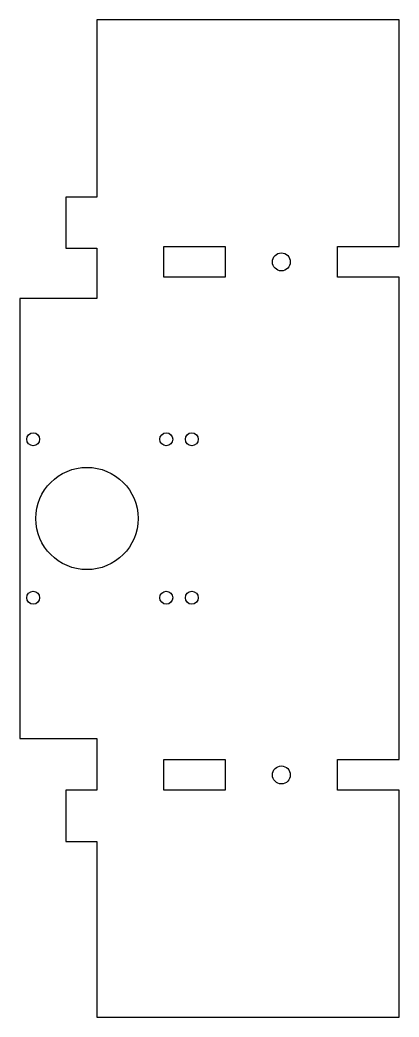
# Model space of a CAD drawing. Header units: millimetres. Extents: x -61 to 13, y -220 to -25.
import ezdxf

# ---------------------------------------------------------------- set-up
doc = ezdxf.new("R2010")
doc.units = ezdxf.units.MM

msp = doc.modelspace()

# ---------------------------------------------------------------- linework, layer by layer
for points in [[(-45.76, -69.65), (-45.76, -79.5), (-60.79, -79.5), (-60.79, -165.5), (-45.76, -165.5), (-45.76, -175.65), (-51.79, -175.65), (-51.79, -185.65), (-45.76, -185.65), (-45.76, -220), (13.3, -220), (13.3, -175.65), (1.3, -175.65), (1.3, -169.65), (13.3, -169.65), (13.3, -75.32), (1.3, -75.32), (1.3, -69.32), (13.3, -69.32), (13.3, -25), (-45.76, -25), (-45.76, -59.65), (-51.79, -59.65), (-51.79, -69.65)], [(-32.7, -75.32), (-32.7, -69.32), (-20.7, -69.32), (-20.7, -75.32)], [(-32.7, -175.65), (-32.7, -169.65), (-20.7, -169.65), (-20.7, -175.65)]]:
    msp.add_lwpolyline(points, close=True)
for centre, radius in [((-9.7, -72.32), 1.75), ((-58.2, -107), 1.26), ((-32.2, -107), 1.26), ((-27.2, -107), 1.26), ((-47.7, -122.5), 10), ((-58.2, -138), 1.26), ((-32.2, -138), 1.26), ((-27.2, -138), 1.26), ((-9.7, -172.65), 1.75)]:
    msp.add_circle(centre, radius)

doc.saveas('drawing.dxf')
